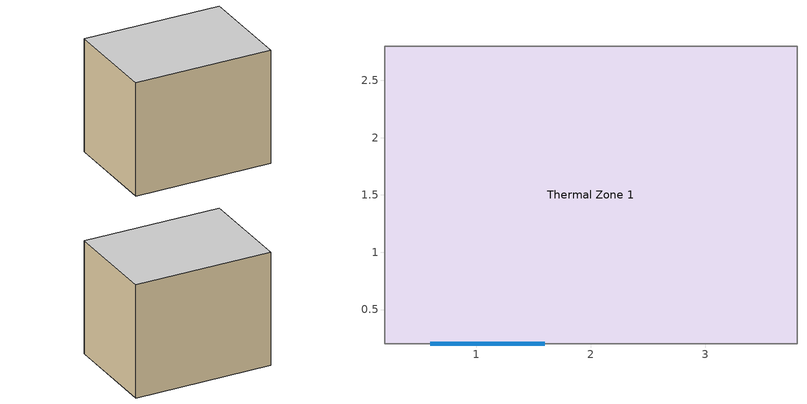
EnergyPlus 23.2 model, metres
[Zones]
Thermal Zone 1
 floor inside (wall_construction): 3.8,0.2 0.2,0.2 0.2,2.8 3.8,2.8 z0
 wall inside (wall_construction): 0.2,2.8 0.2,0.2 3.8,0.2 3.8,2.8 0.2,2.8 z0:3
 window inside (win_construction): 0.6,0.2 1.6,0.2 z1:2
 ceiling inside (wall_construction): 0.2,0.2 3.8,0.2 3.8,2.8 0.2,2.8 z3
[Building]
Building 1
[Site:Location]
SINGAPORE_-_SGP: Latitude {deg}=1.37; Longitude {deg}=103.98; Time Zone {hr}=8; Elevation {m}=16
[Site:GroundTemperature:BuildingSurface]
27.55, 28.03, 28.32, 28.42, 28.26, 27.88, 27.4, 26.92, 26.59, 26.51, 26.68, 27.05
[Site:WaterMainsTemperature]
Calculation Method=Correlation; Annual Average Outdoor Air Temperature {C}=27.4639; Maximum Difference In Monthly Average Outdoor Air Temperatures {deltaC}=2.12051
[SizingPeriod:DesignDay] Day of Month=21; Dry-Bulb Temperature Range Modifier Type=DefaultMultipliers; Humidity Condition Type=Wetbulb; Barometric Pressure {Pa}=101133; Rain Indicator=No; Snow Indicator=No; Daylight Saving Time Indicator=No; Begin Environment Reset Mode=FullResetAtBeginEnvironment
Name | Month | Day Type | Maximum Dry-Bulb Temperature {C} | Daily Dry-Bulb Temperature Range {deltaC} | Wetbulb or DewPoint at Maximum Dry-Bulb {C} | Wind Speed {m/s} | Wind Direction {deg} | Solar Model Indicator | ASHRAE Clear Sky Optical Depth for Beam Irradiance (taub) | ASHRAE Clear Sky Optical Depth for Diffuse Irradiance (taud) | Sky Clearness
SINGAPORE Ann Clg .4% Condns DB=>MWB | 6 | SummerDesignDay | 33.2 | 5.5 | 26.4 | 4.1 | 30 | ASHRAETau | 0.494 | 2.03
SINGAPORE Ann Htg 99.6% Condns DB | 12 | WinterDesignDay | 23 | 0 | 23 | 2 | 320 | ASHRAEClearSky |  |  | 0
[Material]
Material 1: Roughness=Smooth; Thickness {m}=0.009; Conductivity {W/m-K}=0.58; Density {kg/m3}=1900; Specific Heat {J/kg-K}=1400; Thermal Absorptance=0.9; Solar Absorptance=0.7; Visible Absorptance=0.7
[Material:NoMass]
Material No Mass 1: Roughness=Rough; Thermal Resistance {m2-K/W}=0.36; Thermal Absorptance=0.9; Solar Absorptance=0.7; Visible Absorptance=0.7
[WindowMaterial:SimpleGlazingSystem]
Window Material Simple Glazing System 1: U-Factor {W/m2-K}=1.4; Solar Heat Gain Coefficient=0.62; Visible Transmittance=0.78
[Construction]
wall_construction: Material No Mass 1, Material 1
win_construction: Window Material Simple Glazing System 1
[Zone]
Thermal Zone 1: Multiplier=1; Part of Total Floor Area=Yes
[Space]
Space: Zone=Thermal Zone 1; Floor Area {m2}=9.36
[Lights]
Lights 1: Zone or ZoneList or Space or SpaceList=Space; Schedule=occupancy schedule; Design Level Calculation Method=Watts/Area; Watts per Zone Floor Area {W/m2}=5; Fraction Replaceable=1
[People]
Space_people: Zone or ZoneList or Space or SpaceList=Space; Number of People Schedule=occupancy schedule; Number of People Calculation Method=People; Number of People=25; Fraction Radiant=0.3; Activity Level Schedule=activity schedule
[ElectricEquipment]
Electric Equipment 1: Zone or ZoneList or Space or SpaceList=Space; Schedule=occupancy schedule; Design Level Calculation Method=Watts/Area; Watts per Zone Floor Area {W/m2}=10
[ZoneControl:Thermostat]
Thermal Zone 1 Thermostat: Zone or ZoneList=Thermal Zone 1; Control Type Schedule=Thermal Zone 1 Thermostat Schedule; Control 1=Thermostat Setpoint Dual Setpoint 1; Temperature Difference Between Cutout And Setpoint {deltaC}=0
[ThermostatSetpoint:DualSetpoint]
Thermostat Setpoint Dual Setpoint 1: Heating Setpoint Temperature Schedule=thermostat heating ruleset; Cooling Setpoint Temperature Schedule=thermostat cooling ruleset
[ZoneHVAC:PackagedTerminalAirConditioner]
Thermal Zone 1 PTAC: Availability Schedule=Always On Discrete; Cooling Supply Air Flow Rate {m3/s}=Autosize; Heating Supply Air Flow Rate {m3/s}=Autosize; No Load Supply Air Flow Rate {m3/s}=Autosize; Cooling Outdoor Air Flow Rate {m3/s}=Autosize; Heating Outdoor Air Flow Rate {m3/s}=Autosize; No Load Outdoor Air Flow Rate {m3/s}=Autosize; Supply Air Fan=Thermal Zone 1PTAC_fan; Heating Coil=Thermal Zone 1PTAC No Heat; Cooling Coil=Thermal Zone 1PTAC 1spd DX AC Clg Coil; Fan Placement=DrawThrough; Supply Air Fan Operating Mode Schedule=Always Off Discrete
[Fan:OnOff]
Thermal Zone 1PTAC_fan: Availability Schedule=Always On Discrete; Fan Total Efficiency=0.52; Pressure Rise {Pa}=331.28; Maximum Flow Rate {m3/s}=Autosize; Motor Efficiency=0.8; Motor In Airstream Fraction=1; Fan Power Ratio Function of Speed Ratio Curve=Fan On Off Power Curve; Fan Efficiency Ratio Function of Speed Ratio Curve=Fan On Off Efficiency Curve
[Coil:Heating:Electric]
Thermal Zone 1PTAC No Heat: Availability Schedule=Always Off Discrete; Efficiency=1; Nominal Capacity {W}=0
[Coil:Cooling:DX:SingleSpeed]
Thermal Zone 1PTAC 1spd DX AC Clg Coil: Availability Schedule=Always On Discrete; Gross Rated Total Cooling Capacity {W}=Autosize; Gross Rated Sensible Heat Ratio=Autosize; Gross Rated Cooling COP {W/W}=3; Rated Air Flow Rate {m3/s}=Autosize; Rated Evaporator Fan Power Per Volume Flow Rate 2017 {W/(m3/s)}=773.3; Rated Evaporator Fan Power Per Volume Flow Rate 2023 {W/(m3/s)}=934.4; Total Cooling Capacity Function of Temperature Curve=Curve Biquadratic 3; Total Cooling Capacity Function of Flow Fraction Curve=Curve Quadratic 4; Energy Input Ratio Function of Temperature Curve=Curve Biquadratic 4; Energy Input Ratio Function of Flow Fraction Curve=Curve Quadratic 5; Part Load Fraction Correlation Curve=Curve Quadratic 6; Minimum Outdoor Dry-Bulb Temperature for Compressor Operation {C}=-25; Nominal Time for Condensate Removal to Begin {s}=0; Ratio of Initial Moisture Evaporation Rate and Steady State Latent Capacity=0; Maximum Cycling Rate {cycles/hr}=0; Latent Capacity Time Constant {s}=0; Condenser Type=AirCooled; Evaporative Condenser Effectiveness=0.9; Evaporative Condenser Air Flow Rate {m3/s}=Autosize; Evaporative Condenser Pump Rated Power Consumption {W}=Autosize; Crankcase Heater Capacity {W}=0; Maximum Outdoor Dry-Bulb Temperature for Crankcase Heater Operation {C}=10; Basin Heater Capacity {W/K}=0; Basin Heater Setpoint Temperature {C}=2
[Zone equipment]
Thermal Zone 1: Thermal Zone 1 PTAC
[Sizing:Zone]
Thermal Zone 1: Zone Cooling Design Supply Air Temperature Input Method=SupplyAirTemperature; Zone Cooling Design Supply Air Temperature {C}=13.8889; Zone Cooling Design Supply Air Temperature Difference {deltaC}=11.11; Zone Heating Design Supply Air Temperature Input Method=SupplyAirTemperature; Zone Heating Design Supply Air Temperature {C}=50; Zone Heating Design Supply Air Temperature Difference {deltaC}=11.11; Zone Cooling Design Supply Air Humidity Ratio {kgWater/kgDryAir}=0.008; Zone Heating Design Supply Air Humidity Ratio {kgWater/kgDryAir}=0.008; Design Specification Outdoor Air Object=Thermal Zone 1 DSOA Space List; Cooling Design Air Flow Method=DesignDay; Cooling Design Air Flow Rate {m3/s}=0; Cooling Minimum Air Flow per Zone Floor Area {m3/s-m2}=0.000762; Cooling Minimum Air Flow {m3/s}=0; Cooling Minimum Air Flow Fraction=0; Heating Design Air Flow Method=DesignDay; Heating Design Air Flow Rate {m3/s}=0; Heating Maximum Air Flow per Zone Floor Area {m3/s-m2}=0.002032; Heating Maximum Air Flow {m3/s}=0.141576; Heating Maximum Air Flow Fraction=0.3; Account for Dedicated Outdoor Air System=No; Zone Load Sizing Method=Sensible Load Only No Latent Load; Zone Latent Cooling Design Supply Air Humidity Ratio Input Method=HumidityRatioDifference; Zone Cooling Design Supply Air Humidity Ratio Difference {kgWater/kgDryAir}=0.005; Zone Latent Heating Design Supply Air Humidity Ratio Input Method=HumidityRatioDifference; Zone Humidification Design Supply Air Humidity Ratio Difference {kgWater/kgDryAir}=0.005
[DesignSpecification:OutdoorAir]
Design Specification Outdoor Air 1: Outdoor Air Method=Sum; Outdoor Air Flow per Person {m3/s-person}=0.006; Outdoor Air Flow per Zone Floor Area {m3/s-m2}=0; Outdoor Air Flow per Zone {m3/s}=0; Outdoor Air Flow Air Changes per Hour {1/hr}=0
[DesignSpecification:OutdoorAir:SpaceList]
Thermal Zone 1 DSOA Space List: Space Name 1=Space; Space Design Specification Outdoor Air Object Name 1=Design Specification Outdoor Air 1
[Schedule:Day:Interval]
Schedule Day 1; Schedule Day 4; Schedule Day 3: No, 24:00, 0
weekday occupancy 1: No, 09:00, 0, 17:00, 1, 24:00, 0
weekday activity 6; weekday activity 1; weekday activity 2; weekday activity 3; weekday activity 4; weekday activity 5: No, 24:00, 70
thermostat heating weekday schedule 2; thermostat heating weekday schedule 1: No, 09:00, 20, 17:00, 20, 24:00, 20
thermostat cooling weekends schedule 1: No, 24:00, 60
thermostat cooling weekday schedule 1: No, 09:00, 60, 17:00, 25, 24:00, 60
thermostat cooling design day schedule 1: No, 09:00, 25, 17:00, 25, 24:00, 25
[Schedule:Week:Daily]
occupancy schedule Week Rule - Jan1-Dec31: Schedule Day 1, weekday occupancy 1, weekday occupancy 1, weekday occupancy 1, weekday occupancy 1, weekday occupancy 1, Schedule Day 1, Schedule Day 1, Schedule Day 1, Schedule Day 1, Schedule Day 1, Schedule Day 1
activity schedule Week Rule - Jan1-Dec31: weekday activity 6, weekday activity 6, weekday activity 6, weekday activity 6, weekday activity 6, weekday activity 6, weekday activity 6, weekday activity 3, weekday activity 1, weekday activity 2, weekday activity 4, weekday activity 5
thermostat heating ruleset Week Rule - Jan1-Dec31: thermostat heating weekday schedule 2, thermostat heating weekday schedule 2, thermostat heating weekday schedule 2, thermostat heating weekday schedule 2, thermostat heating weekday schedule 2, thermostat heating weekday schedule 2, thermostat heating weekday schedule 2, Schedule Day 4, Schedule Day 4, Schedule Day 4, Schedule Day 4, Schedule Day 4
thermostat cooling ruleset Week Rule - Jan1-Dec31: thermostat cooling weekends schedule 1, thermostat cooling weekday schedule 1, thermostat cooling weekday schedule 1, thermostat cooling weekday schedule 1, thermostat cooling weekday schedule 1, thermostat cooling weekday schedule 1, thermostat cooling weekends schedule 1, Schedule Day 3, thermostat cooling design day schedule 1, thermostat heating weekday schedule 1, Schedule Day 3, Schedule Day 3
[Schedule:Year]
occupancy schedule: occupancy schedule Week Rule - Jan1-Dec31, 1, 1, 12, 31
activity schedule: activity schedule Week Rule - Jan1-Dec31, 1, 1, 12, 31
thermostat heating ruleset: thermostat heating ruleset Week Rule - Jan1-Dec31, 1, 1, 12, 31
thermostat cooling ruleset: thermostat cooling ruleset Week Rule - Jan1-Dec31, 1, 1, 12, 31
[Schedule:Compact]
Thermal Zone 1 Thermostat Schedule: Through: 12/31, For: AllDays, Until: 24:00, 4
[Schedule:Constant]
Name | Hourly Value
Always On Discrete | 1
Always Off Discrete | 0
[Curve:Exponent]
Fan On Off Power Curve: Coefficient1 Constant=1; Coefficient2 Constant=0; Coefficient3 Constant=0; Minimum Value of x {BasedOnField A2}=0; Maximum Value of x {BasedOnField A2}=1
[Curve:Cubic]
Fan On Off Efficiency Curve: Coefficient1 Constant=1; Coefficient2 x=0; Coefficient3 x**2=0; Coefficient4 x**3=0; Minimum Value of x {BasedOnField A2}=0; Maximum Value of x {BasedOnField A2}=1
[Curve:Biquadratic] Minimum Value of x {BasedOnField A2}=12.77778; Maximum Value of x {BasedOnField A2}=23.88889; Minimum Value of y {BasedOnField A3}=23.88889; Maximum Value of y {BasedOnField A3}=46.11111
Name | Coefficient1 Constant | Coefficient2 x | Coefficient3 x**2 | Coefficient4 y | Coefficient5 y**2 | Coefficient6 x*y
Curve Biquadratic 3 | 0.942588 | 0.00954335 | 0.00068377 | -0.0110427 | 5.249e-06 | -9.72e-06
Curve Biquadratic 4 | 0.342414 | 0.034885 | -0.0006237 | 0.00497722 | 0.000437951 | -0.000728028
[Curve:Quadratic]
Name | Coefficient1 Constant | Coefficient2 x | Coefficient3 x**2 | Minimum Value of x {BasedOnField A2} | Maximum Value of x {BasedOnField A2} | Minimum Curve Output {BasedOnField A3} | Maximum Curve Output {BasedOnField A3}
Curve Quadratic 4 | 0.8 | 0.2 | 0 | 0.5 | 1.5
Curve Quadratic 5 | 1.1552 | -0.1808 | 0.0256 | 0.5 | 1.5
Curve Quadratic 6 | 0.85 | 0.15 | 0 | 0 | 1 | 0.7 | 1
